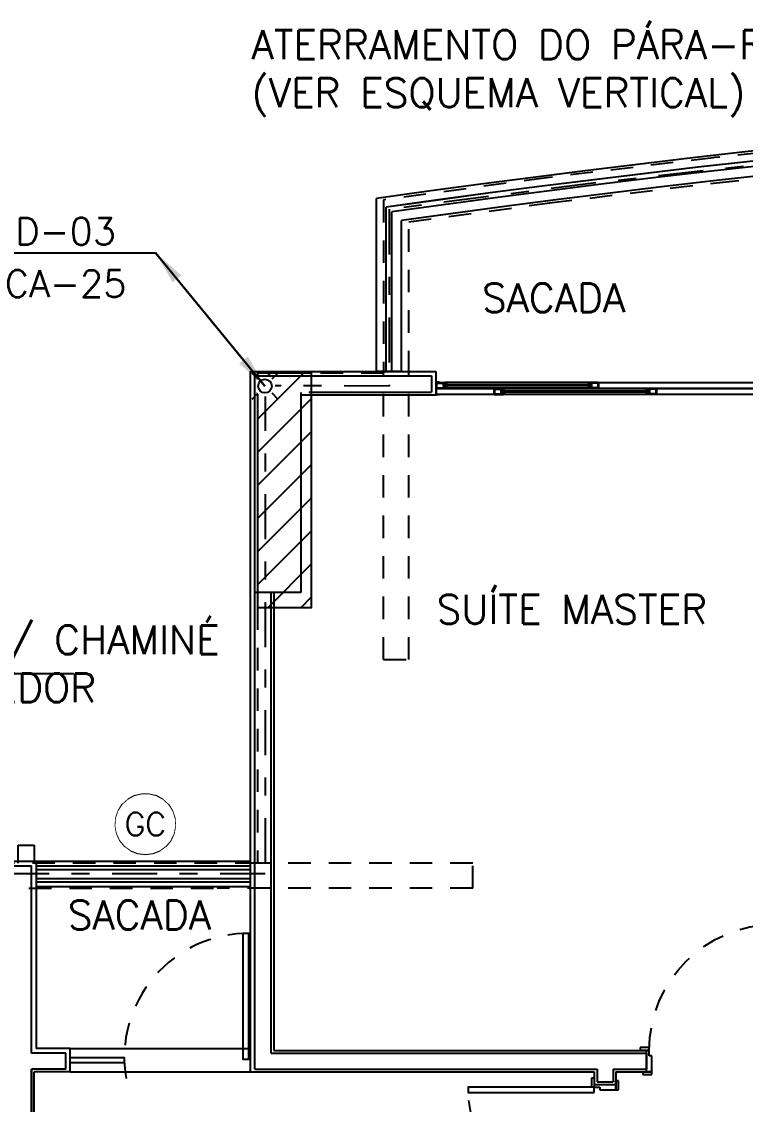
# Model space of a CAD drawing. Header units: millimetres. Extents: x 188.6 to 263.2, y 40.1 to 120.1.
# Drawn here: x 218.01 to 222.03, y 75.5 to 81.51 of the extents above; entities that cross this region are included whole.
import ezdxf
from ezdxf.enums import TextEntityAlignment as Align

# ---------------------------------------------------------------- set-up
doc = ezdxf.new("R2010")
doc.units = ezdxf.units.MM
doc.set_wipeout_variables(frame=1)
for name, pattern in [('ACAD_ISO14W100', [24, 12, -3, 0, -3, 0, -3, 0, -3]), ('DASHDOT2', [0.5, 0.25, -0.125, 0, -0.125]), ('HIDDEN2', [0.1875, 0.125, -0.0625]), ('XREF-TIPO$0$HIDDEN2', [0.1875, 0.125, -0.0625])]:
    doc.linetypes.add(name, pattern=pattern)
for name, color, linetype in [('ARQ', 8, 'Continuous'), ('ARQ-TXT', 8, 'Continuous'), ('DET-TXT', 7, 'Continuous'), ('ESTR-PILARES', 11, 'Continuous'), ('ESTR-VIGAS', 11, 'HIDDEN2'), ('ESTRUTURA', 7, 'Continuous'), ('HID-TE-AF', 7, 'Continuous'), ('INC-TEXTO', 7, 'Continuous'), ('NORMO-AF', 2, 'Continuous'), ('SPDA-COL', 7, 'Continuous'), ('SPDA-D', 164, 'Continuous'), ('SPDA-MALHA', 162, 'ACAD_ISO14W100'), ('SPDA-TXT', 7, 'Continuous')]:
    doc.layers.add(name, color=color, linetype=linetype)
doc.styles.add('60-50', font='romans.shx', dxfattribs={"height": 0.08})
doc.styles.add('60-75', font='romans.shx', dxfattribs={"height": 0.12})
doc.styles.add('ROMANS', font='ROMANS.SHX', dxfattribs={"height": 0.15})
doc.dimstyles.new('BOLAS75', dxfattribs={"dimtxt": 0.12, "dimasz": 0.075, "dimexe": 0.18, "dimexo": 0.06, "dimgap": 0.08, "dimtad": 0, "dimzin": 4, "dimdsep": 46, "dimtxsty": '60-75', "dimblk": 'ORIGIN', "dimcen": 0.09, "dimse1": 1, "dimse2": 1, "dimclrd": 244, "dimclrt": 7, "dimadec": 0, "dimazin": 0, "dimtfac": 1.8, "dimtix": 1, "dimtmove": 2, "dimatfit": 3, "dimldrblk": 'ORIGIN', "dimfxl": 0.18, "dimtvp": 2, "dimtolj": 1, "dimtzin": 4, "dimarcsym": 0})
doc.dimstyles.new('IND75', dxfattribs={"dimtxt": 0.15, "dimasz": 0.1875, "dimexe": 0.15, "dimexo": 0, "dimgap": 0.1, "dimtad": 1, "dimzin": 10, "dimdsep": 46, "dimtxsty": '60-75', "dimcen": 0, "dimclrd": 256, "dimclre": 1, "dimclrt": 256, "dimadec": 0, "dimazin": 0, "dimtfac": 1, "dimtix": 1, "dimtmove": 2, "dimatfit": 3, "dimfxl": 0.15, "dimtolj": 1, "dimtzin": 6, "dimarcsym": 0})
doc.dimstyles.new('SETAS50', dxfattribs={"dimtxt": 0.08, "dimasz": 0.1, "dimexe": 0.15, "dimexo": 0, "dimgap": 0.1, "dimtad": 1, "dimzin": 10, "dimdsep": 46, "dimtxsty": '60-50', "dimblk1": 'OPEN', "dimblk2": 'OPEN', "dimsah": 1, "dimcen": 0, "dimclrd": 244, "dimclre": 8, "dimclrt": 2, "dimadec": 0, "dimazin": 0, "dimtfac": 1, "dimtix": 1, "dimtmove": 2, "dimatfit": 3, "dimldrblk": 'OPEN', "dimfxl": 0.15, "dimtolj": 1, "dimtzin": 6, "dimarcsym": 0})

# ---------------------------------------------------------------- blocks, each defined once
blk = doc.blocks.new('_Origin')
at = {"layer": 'NORMO-AF', "color": 0, "lineweight": -2}
blk.add_line((0, 0), (-1, 0), dxfattribs=at)
blk.add_circle((0, 0), 0.5, dxfattribs=at)
blk = doc.blocks.new('INDU')
at = {"color": 7}
blk.add_line((-0.005, 0), (0.005, 0), dxfattribs=at)
at = {"style": 'ROMANS'}
for tag, p in [('TQ-01', (0, 0.001189)), ('100', (0, -0.001718))]:
    blk.add_attdef(tag, text='', height=0.0015, dxfattribs=at).set_placement(p, align=Align.MIDDLE)
blk = doc.blocks.new('cap')
blk.add_wipeout([(0.0003, 0.075), (-0.0036, 0.0749), (-0.0076, 0.0746), (-0.0115, 0.0741), (-0.0153, 0.0734), (-0.0191, 0.0725), (-0.0229, 0.0714), (-0.0266, 0.0701), (-0.0302, 0.0686), (-0.0338, 0.067), (-0.0373, 0.0651), (-0.0406, 0.0631), (-0.0439, 0.0608), (-0.047, 0.0585), (-0.05, 0.0559), (-0.0528, 0.0532), (-0.0555, 0.0504), (-0.0581, 0.0474), (-0.0605, 0.0443), (-0.0627, 0.0411), (-0.0648, 0.0377), (-0.0667, 0.0343), (-0.0684, 0.0308), (-0.0699, 0.0271), (-0.0712, 0.0234), (-0.0724, 0.0197), (-0.0733, 0.0159), (-0.074, 0.012), (-0.0746, 0.0081), (-0.0749, 0.0042), (-0.075, 0.0003), (-0.0749, -0.0036), (-0.0746, -0.0076), (-0.0741, -0.0115), (-0.0734, -0.0153), (-0.0725, -0.0191), (-0.0714, -0.0229), (-0.0701, -0.0266), (-0.0686, -0.0302), (-0.067, -0.0338), (-0.0651, -0.0373), (-0.0631, -0.0406), (-0.0608, -0.0439), (-0.0585, -0.047), (-0.0559, -0.05), (-0.0532, -0.0528), (-0.0504, -0.0555), (-0.0474, -0.0581), (-0.0443, -0.0605), (-0.0411, -0.0627), (-0.0377, -0.0648), (-0.0343, -0.0667), (-0.0308, -0.0684), (-0.0271, -0.0699), (-0.0234, -0.0712), (-0.0197, -0.0724), (-0.0159, -0.0733), (-0.012, -0.074), (-0.0081, -0.0746), (-0.0042, -0.0749), (-0.0003, -0.075), (0.0036, -0.0749), (0.0076, -0.0746), (0.0115, -0.0741), (0.0153, -0.0734), (0.0191, -0.0725), (0.0229, -0.0714), (0.0266, -0.0701), (0.0302, -0.0686), (0.0338, -0.067), (0.0373, -0.0651), (0.0406, -0.0631), (0.0439, -0.0608), (0.047, -0.0585), (0.05, -0.0559), (0.0528, -0.0532), (0.0555, -0.0504), (0.0581, -0.0474), (0.0605, -0.0443), (0.0627, -0.0411), (0.0648, -0.0377), (0.0667, -0.0343), (0.0684, -0.0308), (0.0699, -0.0271), (0.0712, -0.0234), (0.0724, -0.0197), (0.0733, -0.0159), (0.074, -0.012), (0.0746, -0.0081), (0.0749, -0.0042), (0.075, -0.0003), (0.0749, 0.0036), (0.0746, 0.0076), (0.0741, 0.0115), (0.0734, 0.0153), (0.0725, 0.0191), (0.0714, 0.0229), (0.0701, 0.0266), (0.0686, 0.0302), (0.067, 0.0338), (0.0651, 0.0373), (0.0631, 0.0406), (0.0608, 0.0439), (0.0585, 0.047), (0.0559, 0.05), (0.0532, 0.0528), (0.0504, 0.0555), (0.0474, 0.0581), (0.0443, 0.0605), (0.0411, 0.0627), (0.0377, 0.0648), (0.0343, 0.0667), (0.0308, 0.0684), (0.0271, 0.0699), (0.0234, 0.0712), (0.0197, 0.0724), (0.0159, 0.0733), (0.012, 0.074), (0.0081, 0.0746), (0.0042, 0.0749)])
for p, q in [((-0.053, 0.053), (-0.0955, 0.0955)), ((0.053, 0.053), (0.0955, 0.0955)), ((-0.0955, -0.0955), (-0.053, -0.053)), ((0.0955, -0.0955), (0.053, -0.053))]:
    blk.add_line(p, q)
blk.add_circle((0, 0), 0.0504)
blk = doc.blocks.new('varanda pav tipo')
at = {"color": 0, "linetype": 'Continuous'}
for p, q in [((12.53, -1.665), (12.53, -0.705)), ((12.585, -1.665), (12.585, -0.7527)), ((12.615, -1.665), (12.615, -0.7788)), ((12.67, -1.665), (12.67, -0.8266)), ((12.67, -1.665), (12.53, -1.665))]:
    blk.add_line(p, q, dxfattribs=at)
for radius, start, end in [(66.1415, 81.899467, 98.100485), (66.0865, 81.940842, 98.059109), (66.0565, 81.963438, 98.036513), (66.0015, 82.004914, 97.995038)]:
    blk.add_arc((21.85, -66.1865), radius, start, end, dxfattribs=at)
blk = doc.blocks.new('XREF-TIPO$0$PORTA 70')
at = {"color": 0}
for p, q in [((36.2665, 23.8835), (36.2815, 23.8835)), ((36.2665, 23.8335), (36.2665, 23.8835)), ((36.2815, 23.8335), (36.2815, 23.8835)), ((36.2815, 23.8335), (36.2665, 23.8335)), ((36.2815, 23.8485), (36.2815, 23.8335)), ((36.4015, 23.8485), (36.2815, 23.8485)), ((36.3115, 23.8335), (36.2815, 23.8335)), ((36.3115, 23.8185), (36.3115, 23.8335)), ((36.4015, 23.8185), (36.3115, 23.8185)), ((36.4015, 23.8685), (36.4165, 23.8685)), ((36.4015, 23.8685), (36.4015, 23.8185)), ((36.4015, 23.8185), (36.4015, 23.8485)), ((36.4165, 23.8185), (36.4015, 23.8185)), ((36.4165, 23.8685), (36.4165, 23.8185)), ((36.2665, 23.0835), (36.2665, 23.1335)), ((36.2815, 23.1335), (36.3115, 23.1335)), ((36.2815, 23.0835), (36.2815, 23.1335)), ((36.2815, 23.1185), (36.4015, 23.1185)), ((36.3115, 23.1485), (36.4015, 23.1485)), ((36.3115, 23.1335), (36.3115, 23.1485)), ((36.4015, 23.1485), (36.4165, 23.1485)), ((36.4015, 23.1185), (36.4015, 23.1485)), ((36.4015, 23.1485), (36.4015, 23.0985)), ((36.4165, 23.0985), (36.4015, 23.0985)), ((36.4165, 23.1485), (36.4165, 23.0985)), ((36.2815, 23.0835), (36.2665, 23.0835))]:
    blk.add_line(p, q, dxfattribs=at)
blk.add_lwpolyline([(36.2815, 23.1635), (36.2815, 23.1335), (35.5815, 23.1335), (35.5815, 23.1635)], close=True, dxfattribs=at)
at = {"color": 0, "linetype": 'XREF-TIPO$0$HIDDEN2'}
blk.add_arc((36.2815, 23.1335), 0.7, 90, 180, dxfattribs=at)
blk = doc.blocks.new('XREF-TIPO$0$A$C491F7D64-flat-1')
for p, q in [((-0.057, 0.03), (-0.005, 0.03)), ((-0.057, 0.03), (-0.057, 0)), ((-0.055, 0.028), (-0.019, 0.028)), ((-0.055, 0.002), (-0.055, 0.028)), ((-0.055, 0.002), (-0.007, 0.002)), ((-0.019, 0.028), (-0.019, 0.008)), ((-0.007, 0.008), (-0.019, 0.008)), ((-0.017, 0.03), (-0.017, 0.02)), ((-0.005, 0.02), (-0.017, 0.02)), ((-0.017, 0.02), (-0.017, 0.01)), ((-0.005, 0.01), (-0.017, 0.01)), ((-0.005, 0.0195), (-0.0165, 0.0195)), ((0, 0.0185), (-0.0165, 0.0185)), ((0, 0.0115), (-0.0165, 0.0115)), ((-0.005, 0.0105), (-0.0165, 0.0105)), ((-0.015, 0.028), (-0.015, 0.022)), ((-0.015, 0.028), (-0.007, 0.028)), ((-0.007, 0.022), (-0.015, 0.022)), ((-0.007, 0.028), (-0.007, 0.022)), ((-0.007, 0.008), (-0.007, 0.002)), ((-0.005, 0.03), (-0.005, 0.02)), ((-0.005, 0.01), (-0.005, 0)), ((-0.0045, 0.02), (-0.0045, 0.025)), ((-0.0045, 0.01), (-0.0045, 0.005)), ((0, 0.02), (0, 0.0185)), ((0, 0.01), (0, 0.0115)), ((-0.057, 0), (-0.005, 0)), ((-0.055, 0), (-0.055, 0))]:
    blk.add_line(p, q)
for centre, radius, start, end in [((-0.0165, 0.019), 0.0005, 90, 270), ((-0.0165, 0.011), 0.0005, 90, 270), ((-0.005, 0.02), 0.0005, 270, 0), ((-0.005, 0.01), 0.0005, 0, 90), ((-0.005, 0.02), 0.005, 0, 84.26083), ((-0.005, 0.01), 0.005, 275.73917, 0)]:
    blk.add_arc(centre, radius, start, end)
blk = doc.blocks.new('XREF-TIPO$0$A$C70231090-flat-1')
for p, q in [((-0.055, 0.02), (-0.055, 0.0185)), ((-0.055, 0.0185), (-0.0385, 0.0185)), ((-0.055, 0.0115), (-0.0385, 0.0115)), ((-0.055, 0.01), (-0.055, 0.0115)), ((-0.0505, 0.02), (-0.0505, 0.025)), ((-0.0505, 0.01), (-0.0505, 0.005)), ((0, 0.03), (-0.05, 0.03)), ((-0.05, 0.03), (-0.05, 0.02)), ((-0.05, 0.02), (-0.038, 0.02)), ((-0.05, 0.0195), (-0.0385, 0.0195)), ((-0.05, 0.0105), (-0.0385, 0.0105)), ((-0.05, 0.01), (-0.05, 0)), ((-0.05, 0.01), (-0.038, 0.01)), ((-0.04, 0.028), (-0.048, 0.028)), ((-0.048, 0.028), (-0.048, 0.022)), ((-0.048, 0.022), (-0.04, 0.022)), ((-0.048, 0.008), (-0.036, 0.008)), ((-0.048, 0.008), (-0.048, 0.002)), ((-0.002, 0.002), (-0.048, 0.002)), ((-0.04, 0.028), (-0.04, 0.022)), ((-0.038, 0.03), (-0.038, 0.02)), ((-0.038, 0.02), (-0.038, 0.01)), ((-0.002, 0.028), (-0.036, 0.028)), ((-0.036, 0.028), (-0.036, 0.008)), ((-0.002, 0.019), (-0.002, 0.028)), ((-0.002, 0.002), (-0.002, 0.019)), ((-0.002, 0.019), (-0.002, 0.019)), ((0, 0.017), (0, 0.03)), ((0, 0.002), (0, 0.017)), ((0, 0.017), (0, 0.017)), ((0, 0), (0, 0.002)), ((0, 0.002), (0, 0.002)), ((0, 0), (-0.05, 0))]:
    blk.add_line(p, q)
for centre, radius, start, end in [((-0.05, 0.02), 0.005, 95.73917, 180), ((-0.05, 0.01), 0.005, 180, 264.26083), ((-0.05, 0.02), 0.0005, 180, 270), ((-0.05, 0.01), 0.0005, 90, 180), ((-0.0385, 0.019), 0.0005, 270, 90), ((-0.0385, 0.011), 0.0005, 270, 90)]:
    blk.add_arc(centre, radius, start, end)
blk = doc.blocks.new('XREF-TIPO$0$A$C491F7D64-flat-2')
for p, q in [((-0.057, 0.03), (-0.005, 0.03)), ((-0.057, 0.03), (-0.057, 0)), ((-0.055, 0.028), (-0.019, 0.028)), ((-0.055, 0.002), (-0.055, 0.028)), ((-0.055, 0.002), (-0.007, 0.002)), ((-0.019, 0.028), (-0.019, 0.008)), ((-0.007, 0.008), (-0.019, 0.008)), ((-0.017, 0.03), (-0.017, 0.02)), ((-0.005, 0.02), (-0.017, 0.02)), ((-0.017, 0.02), (-0.017, 0.01)), ((-0.005, 0.01), (-0.017, 0.01)), ((-0.005, 0.0195), (-0.0165, 0.0195)), ((0, 0.0185), (-0.0165, 0.0185)), ((0, 0.0115), (-0.0165, 0.0115)), ((-0.005, 0.0105), (-0.0165, 0.0105)), ((-0.015, 0.028), (-0.015, 0.022)), ((-0.015, 0.028), (-0.007, 0.028)), ((-0.007, 0.022), (-0.015, 0.022)), ((-0.007, 0.028), (-0.007, 0.022)), ((-0.007, 0.008), (-0.007, 0.002)), ((-0.005, 0.03), (-0.005, 0.02)), ((-0.005, 0.01), (-0.005, 0)), ((-0.0045, 0.02), (-0.0045, 0.025)), ((-0.0045, 0.01), (-0.0045, 0.005)), ((0, 0.02), (0, 0.0185)), ((0, 0.01), (0, 0.0115)), ((-0.057, 0), (-0.005, 0)), ((-0.055, 0), (-0.055, 0))]:
    blk.add_line(p, q)
for centre, radius, start, end in [((-0.0165, 0.019), 0.0005, 90, 270), ((-0.0165, 0.011), 0.0005, 90, 270), ((-0.005, 0.02), 0.0005, 270, 0), ((-0.005, 0.01), 0.0005, 0, 90), ((-0.005, 0.02), 0.005, 0, 84.26083), ((-0.005, 0.01), 0.005, 275.73917, 0)]:
    blk.add_arc(centre, radius, start, end)
blk = doc.blocks.new('XREF-TIPO$0$A$C491F7D64-flat-3')
for p, q in [((0, 0.02), (0, 0.0185)), ((0, 0.0185), (0.0165, 0.0185)), ((0, 0.01), (0, 0.0115)), ((0, 0.0115), (0.0165, 0.0115)), ((0.0045, 0.02), (0.0045, 0.025)), ((0.0045, 0.01), (0.0045, 0.005)), ((0.057, 0.03), (0.005, 0.03)), ((0.005, 0.03), (0.005, 0.02)), ((0.005, 0.02), (0.017, 0.02)), ((0.005, 0.0195), (0.0165, 0.0195)), ((0.005, 0.0105), (0.0165, 0.0105)), ((0.005, 0.01), (0.017, 0.01)), ((0.005, 0.01), (0.005, 0)), ((0.007, 0.028), (0.007, 0.022)), ((0.015, 0.028), (0.007, 0.028)), ((0.007, 0.022), (0.015, 0.022)), ((0.007, 0.008), (0.007, 0.002)), ((0.007, 0.008), (0.019, 0.008)), ((0.055, 0.002), (0.007, 0.002)), ((0.015, 0.028), (0.015, 0.022)), ((0.017, 0.03), (0.017, 0.02)), ((0.017, 0.02), (0.017, 0.01)), ((0.019, 0.028), (0.019, 0.008)), ((0.055, 0.028), (0.019, 0.028)), ((0.055, 0.002), (0.055, 0.028)), ((0.057, 0.03), (0.057, 0)), ((0.057, 0), (0.005, 0)), ((0.055, 0), (0.055, 0))]:
    blk.add_line(p, q)
for centre, radius, start, end in [((0.005, 0.02), 0.005, 95.73917, 180), ((0.005, 0.01), 0.005, 180, 264.26083), ((0.005, 0.02), 0.0005, 180, 270), ((0.005, 0.01), 0.0005, 90, 180), ((0.0165, 0.019), 0.0005, 270, 90), ((0.0165, 0.011), 0.0005, 270, 90)]:
    blk.add_arc(centre, radius, start, end)
blk = doc.blocks.new('XREF-TIPO$0$A$C6916644B-flat-1')
at = {"color": 0}
for p, q in [((0.02, 0.071), (0, 0.071)), ((0, 0.071), (0, 0)), ((0.002, 0.069), (0.002, 0.002)), ((0.002, 0.069), (0.02, 0.069)), ((0.8968, 0.068), (0.002, 0.068)), ((0.02, 0.071), (0.02, 0.069)), ((0.8988, 0.068), (1.7498, 0.068)), ((1.78, 0.071), (1.78, 0.069)), ((1.78, 0.071), (1.8, 0.071)), ((1.798, 0.069), (1.78, 0.069)), ((1.798, 0.069), (1.798, 0.002)), ((1.8, 0.071), (1.8, 0)), ((0.8968, 0.038), (0.002, 0.038)), ((0.002, 0.033), (1.798, 0.033)), ((0.002, 0.003), (1.798, 0.003)), ((0.002, 0.002), (0.02, 0.002)), ((0.02, 0), (0.02, 0.002)), ((0.6152, 0.021), (1.4372, 0.021)), ((0.6152, 0.015), (1.4372, 0.015)), ((0.6272, 0.033), (1.4252, 0.033)), ((0.6272, 0.003), (1.4252, 0.003)), ((0.8968, 0.038), (1.7498, 0.038)), ((0.9368, 0.056), (1.7568, 0.056)), ((0.9368, 0.05), (1.7568, 0.05)), ((1.78, 0), (1.78, 0.002)), ((1.7978, 0.002), (1.78, 0.002)), ((0.02, 0), (0, 0)), ((1.78, 0), (1.7998, 0))]:
    blk.add_line(p, q, dxfattribs=at)
for name, p in [('XREF-TIPO$0$A$C491F7D64-flat-1', (0.9538, 0.038)), ('XREF-TIPO$0$A$C491F7D64-flat-3', (1.7398, 0.038)), ('XREF-TIPO$0$A$C491F7D64-flat-2', (0.6322, 0.003)), ('XREF-TIPO$0$A$C70231090-flat-1', (1.4752, 0.003))]:
    blk.add_blockref(name, p, dxfattribs=at)
blk = doc.blocks.new('ESTR-TP-29.09.2016')
at = {"layer": 'ESTR-PILARES'}
for p, q in [((13.37, 19.7898), (13.6255, 20.0452)), ((13.37, 19.9736), (13.4416, 20.0452)), ((13.37, 19.6059), (13.67, 19.9059)), ((13.37, 19.4221), (13.67, 19.7221)), ((13.37, 19.2382), (13.67, 19.5382)), ((13.52, 19.3952), (13.52, 19.3952)), ((13.37, 19.0544), (13.67, 19.3544)), ((13.37, 18.8705), (13.67, 19.1705)), ((13.4285, 18.7452), (13.67, 18.9867)), ((13.6124, 18.7452), (13.67, 18.8028))]:
    blk.add_line(p, q, dxfattribs=at)
blk.add_lwpolyline([(13.37, 18.7452), (13.67, 18.7452), (13.67, 20.0452), (13.37, 20.0452), (13.37, 18.7452)], dxfattribs=at)
at = {"layer": 'ESTR-VIGAS'}
for p, q in [((14.07, 18.4552), (14.21, 18.4552)), ((14.565, 17.1852), (14.565, 17.3252))]:
    blk.add_line(p, q, dxfattribs=at)
for points in [[(16.8318, 21.3414), (15.9033, 21.2426)], [(15.9023, 21.2424), (14.9753, 21.1305)], [(15.9033, 21.2426), (15.9023, 21.2424)], [(15.9181, 21.1033), (16.8466, 21.2022)], [(14.9743, 21.1304), (14.07, 21.0082)], [(14.9753, 21.1305), (14.9743, 21.1304)], [(14.9921, 20.9915), (15.9191, 21.1035)], [(15.9181, 21.1033), (15.9191, 21.1035)], [(14.07, 21.0082), (14.07, 20.0452)], [(14.21, 20.8858), (14.9931, 20.9916)], [(14.21, 20.0452), (14.21, 20.8858)], [(14.07, 20.0452), (13.67, 20.0452)], [(14.07, 18.4552), (14.07, 20.0452)], [(14.21, 18.4552), (14.21, 20.0452)], [(13.37, 18.7452), (13.37, 17.3252)], [(12.04, 17.3252), (12.04, 17.4252), (12.13, 17.4252), (12.13, 17.3252)], [(13.37, 17.3252), (10.32, 17.3252)], [(14.565, 17.3252), (13.37, 17.3252)], [(11.2, 17.1852), (13.145, 17.1852)], [(14.565, 17.1852), (13.145, 17.1852)]]:
    blk.add_lwpolyline(points, dxfattribs=at)
blk = doc.blocks.new('_OPEN')
at = {"color": 0, "linetype": 'ByBlock'}
for p, q in [((-1, 0.167), (0, 0)), ((0, 0), (-1, -0.167)), ((0, 0), (-1, 0))]:
    blk.add_line(p, q, dxfattribs=at)
blk = doc.blocks.new('INC-OBJETO')
at = {"color": 0}
blk.add_lwpolyline([(0, 0.002084), (-0.000518, 0.002019), (-0.001004, 0.001827), (-0.001427, 0.001519), (-0.00176, 0.001117), (-0.001982, 0.000644), (-0.00208, 0.000131), (-0.002047, -0.000391), (-0.001886, -0.000887), (-0.001606, -0.001329), (-0.001225, -0.001686), (-0.000767, -0.001938), (-0.000261, -0.002068), (0.000261, -0.002068), (0.000767, -0.001938), (0.001225, -0.001686), (0.001606, -0.001329), (0.001886, -0.000887), (0.002047, -0.000391), (0.00208, 0.000131), (0.001982, 0.000644), (0.00176, 0.001117), (0.001427, 0.001519), (0.001004, 0.001827), (0.000518, 0.002019)], close=True, dxfattribs=at)
blk.add_wipeout([(0, 0.002084), (-0.000518, 0.002019), (-0.001004, 0.001827), (-0.001427, 0.001519), (-0.00176, 0.001117), (-0.001982, 0.000644), (-0.00208, 0.000131), (-0.002047, -0.000391), (-0.001886, -0.000887), (-0.001606, -0.001329), (-0.001225, -0.001686), (-0.000767, -0.001938), (-0.000261, -0.002068), (0.000261, -0.002068), (0.000767, -0.001938), (0.001225, -0.001686), (0.001606, -0.001329), (0.001886, -0.000887), (0.002047, -0.000391), (0.00208, 0.000131), (0.001982, 0.000644), (0.00176, 0.001117), (0.001427, 0.001519), (0.001004, 0.001827), (0.000518, 0.002019)], dxfattribs=at)
at = {"color": 0, "style": 'ROMANS', "width": 1.285725}
blk.add_attdef('OBJETO', text='', height=0.0016, dxfattribs=at).set_placement((-0.001786, -0.00083), (0.001643, -0.00083), align=Align.FIT)

msp = doc.modelspace()

# ---------------------------------------------------------------- linework, layer by layer
at = {"layer": 'ARQ'}
for p, q in [((220.3132, 79.5696), (220.3132, 79.4396)), ((220.3132, 79.5696), (220.3132, 79.4396)), ((220.2882, 79.5446), (220.2882, 79.4546)), ((220.2882, 79.5446), (220.2882, 79.4546)), ((219.5635, 79.4527), (219.5635, 78.3426)), ((219.5635, 79.4396), (220.3132, 79.4396)), ((219.5635, 79.4396), (220.3132, 79.4396)), ((219.6085, 79.4546), (220.2882, 79.4546)), ((219.6085, 79.4546), (220.2882, 79.4546)), ((219.5635, 78.3426), (219.3064, 78.3426)), ((219.3982, 75.7846), (219.3982, 78.3426)), ((219.3982, 75.7846), (219.3982, 78.3426)), ((219.4132, 78.3426), (219.4132, 75.7996)), ((219.4132, 78.3426), (219.4132, 75.7996)), ((217.7032, 76.8495), (218.0932, 76.8495)), ((217.7032, 76.8495), (218.0932, 76.8495)), ((218.0232, 76.8495), (218.0932, 76.8495)), ((218.0232, 76.8495), (218.0932, 76.8495)), ((218.0932, 76.8495), (218.0932, 75.8096)), ((218.0932, 76.8495), (219.2832, 76.8495)), ((218.0932, 76.8495), (218.0932, 75.8096)), ((218.0932, 76.8495), (218.0932, 75.8096)), ((218.0932, 76.8495), (219.2832, 76.8495)), ((218.0932, 76.8495), (218.0932, 75.8096)), ((217.7282, 76.8246), (218.0681, 76.8246)), ((217.7282, 76.8246), (218.0681, 76.8246)), ((218.0681, 75.7846), (218.0681, 76.8246)), ((218.0681, 75.7846), (218.0681, 76.8246)), ((218.0932, 76.8245), (219.2832, 76.8245)), ((218.0932, 76.8245), (219.2832, 76.8245)), ((218.0932, 76.804), (219.2832, 76.804)), ((218.0932, 76.804), (219.2832, 76.804)), ((218.0932, 76.754), (219.2832, 76.754)), ((218.0932, 76.754), (219.2832, 76.754)), ((218.0932, 76.7345), (219.2832, 76.7345)), ((218.0932, 76.7345), (219.2832, 76.7345)), ((218.0932, 76.7096), (219.2832, 76.7096)), ((218.0932, 76.7096), (219.2832, 76.7096)), ((218.2582, 75.7846), (218.0681, 75.7846)), ((218.2582, 75.7846), (218.0681, 75.7846)), ((218.2832, 75.8096), (218.0932, 75.8096)), ((218.2832, 75.8096), (218.0932, 75.8096)), ((218.2582, 75.6946), (218.2582, 75.7846)), ((218.2582, 75.6946), (218.2582, 75.7846)), ((218.2832, 75.6796), (218.2832, 75.8096)), ((218.2832, 75.8096), (219.2832, 75.8096)), ((218.2832, 75.6796), (218.2832, 75.8096)), ((218.2832, 75.8096), (219.2832, 75.8096)), ((219.3982, 75.7846), (221.4832, 75.7846)), ((219.3982, 75.7846), (221.4832, 75.7846)), ((219.4132, 75.7996), (221.4832, 75.7996)), ((219.4132, 75.7996), (221.4832, 75.7996)), ((221.4832, 75.7846), (221.4832, 75.6946)), ((221.4832, 75.7846), (221.4832, 75.6946)), ((218.0682, 73.4747), (218.0681, 75.6946)), ((218.2582, 75.6946), (218.0681, 75.6946)), ((218.0682, 73.4747), (218.0681, 75.6946)), ((218.2582, 75.6946), (218.0681, 75.6946)), ((218.0682, 75.6946), (218.0682, 72.1246)), ((218.0682, 75.6946), (218.0682, 72.1246)), ((218.0832, 72.1396), (218.0832, 75.6796)), ((218.2832, 75.6796), (218.0832, 75.6796)), ((218.0832, 72.1396), (218.0832, 75.6796)), ((218.2832, 75.6796), (218.0832, 75.6796)), ((218.2832, 75.6796), (219.2832, 75.6796)), ((218.2832, 75.6796), (219.2832, 75.6796)), ((219.2832, 75.6796), (221.1932, 75.6796)), ((219.2832, 75.6796), (221.1932, 75.6796)), ((219.3082, 75.6946), (221.2082, 75.6946)), ((219.3082, 75.6946), (221.2082, 75.6946)), ((221.1932, 75.6796), (221.1932, 75.6096)), ((221.1932, 75.6796), (221.1932, 75.6096)), ((221.2082, 75.6946), (221.2082, 75.6246)), ((221.2082, 75.6946), (221.2082, 75.6246)), ((221.2982, 75.6946), (221.4832, 75.6946)), ((221.2982, 75.6946), (221.2982, 75.6246)), ((221.2982, 75.6946), (221.4832, 75.6946)), ((221.2982, 75.6946), (221.2982, 75.6246)), ((221.3132, 75.6796), (221.4832, 75.6796)), ((221.3132, 75.6796), (221.3132, 75.6096)), ((221.3132, 75.6796), (221.4832, 75.6796)), ((221.3132, 75.6796), (221.3132, 75.6096)), ((221.1932, 75.6096), (221.3132, 75.6096)), ((221.1932, 75.6096), (221.3132, 75.6096)), ((221.2082, 75.6246), (221.2982, 75.6246)), ((221.2082, 75.6246), (221.2982, 75.6246))]:
    msp.add_line(p, q, dxfattribs=at)
for points in [[(219.2732, 76.4494), (219.2732, 75.7494), (219.2432, 75.7494), (219.2432, 76.4494)], [(219.2732, 76.4494), (219.2732, 75.7494), (219.2432, 75.7494), (219.2432, 76.4494)], [(218.2832, 75.7596), (218.5832, 75.7596), (218.5832, 75.7296), (218.2832, 75.7296)], [(218.2832, 75.7596), (218.5832, 75.7596), (218.5832, 75.7296), (218.2832, 75.7296)]]:
    msp.add_lwpolyline(points, close=True, dxfattribs=at)
at = {"layer": 'ARQ', "linetype": 'XREF-TIPO$0$HIDDEN2'}
msp.add_arc((219.2732, 75.7596), 0.69, 89.1696, 189.68256, dxfattribs=at)
msp.add_arc((219.2732, 75.7596), 0.69, 89.1696, 189.68256, dxfattribs=at)
at = {"layer": 'SPDA-MALHA', "linetype": 'DASHDOT2'}
for p, q in [((220.054, 80.4701), (220.054, 79.4889)), ((220.054, 79.4889), (219.3655, 79.4891)), ((219.3655, 79.4891), (219.3655, 76.7804)), ((219.3655, 76.7804), (216.203, 76.7804))]:
    msp.add_line(p, q, dxfattribs=at)
msp.add_arc((229.3076, 12.8362), 68.264, 82.215365, 97.790824, dxfattribs=at)

# ---------------------------------------------------------------- block references
at = {"layer": 'ARQ', "linetype": 'HIDDEN2'}
for p in [(207.4529, 81.2344), (207.4532, 81.2345)]:
    msp.add_blockref('varanda pav tipo', p, dxfattribs=at)
at = {"layer": 'ARQ', "xscale": -1}
msp.add_blockref('XREF-TIPO$0$A$C6916644B-flat-1', (222.1132, 79.4396), dxfattribs=at)
msp.add_blockref('XREF-TIPO$0$A$C6916644B-flat-1', (222.1132, 79.4396), dxfattribs=at)
for p, rotation in [((245.3317, 112.0811), 90), ((245.3317, 112.0811), 90), ((184.9117, 98.7281), 180), ((184.9117, 98.7281), 180)]:
    msp.add_blockref('XREF-TIPO$0$PORTA 70', p, dxfattribs=dict(at, rotation=rotation))
at = {"layer": 'ESTRUTURA'}
msp.add_blockref('ESTR-TP-29.09.2016', (205.9531, 59.5144), dxfattribs=at)
at = {"layer": 'SPDA-COL'}
ref = msp.add_blockref('INDU', (218.257, 80.229), dxfattribs=dict(at, xscale=100, yscale=100, zscale=100))
ref.add_attrib('100', 'CA-25', dxfattribs={"layer": '0', "height": 0.15, "style": 'ROMANS'}).set_placement((218.257, 80.0573, 0.9), align=Align.MIDDLE)
ref.add_attrib('TQ-01', 'D-03', dxfattribs={"layer": '0', "height": 0.15, "style": 'ROMANS'}).set_placement((218.257, 80.3479, 0.9), align=Align.MIDDLE)

# ---------------------------------------------------------------- texts
at = {"layer": 'ARQ-TXT', "style": '60-75'}
for s, p in [('SACADA', (220.5695, 79.8984)), ('SUÍTE MASTER', (220.3178, 78.1687)), ('SACADA', (218.2692, 76.4713))]:
    msp.add_text(s, height=0.16, dxfattribs=at).set_placement(p)
at = {"layer": 'HID-TE-AF', "insert": (216.7742, 78.1595), "char_height": 0.16, "width": 2.477409, "attachment_point": 1, "style": '60-75'}
msp.add_mtext('DIFUSOR P/ CHAMINÉ\\PDE AQUECEDOR', dxfattribs=at)
at = {"layer": 'SPDA-TXT', "insert": (219.2899, 81.9979), "char_height": 0.16, "width": 3.9833, "attachment_point": 1, "style": '60-50'}
msp.add_mtext('PROJEÇÃO DA ESTRUTURA INTERLIGADA PARA\\PATERRAMENTO DO PÁRA-RAIO\\P(VER ESQUEMA VERTICAL)', dxfattribs=at)

# ---------------------------------------------------------------- leaders
at = {"layer": 'DET-TXT'}
msp.add_leader([(216.3402, 77.2019), (216.6854, 77.8917), (218.3008, 77.8917)], dimstyle='SETAS50', dxfattribs=at)
at = {"layer": 'SPDA-TXT'}
msp.add_leader([(222.9853, 80.8084), (222.9853, 81.7545), (219.234, 81.7545)], dimstyle='BOLAS75', override={"dimgap": 0.04}, dxfattribs=at)

# ---------------------------------------------------------------- next in the draw order: block references
at = {"layer": 'INC-TEXTO'}
ref = msp.add_blockref('INC-OBJETO', (218.6999, 77.0558), dxfattribs=dict(at, xscale=80, yscale=80, zscale=80, rotation=180))
ref.add_attrib('OBJETO', 'GC', dxfattribs={"layer": '0', "height": 0.128, "style": 'ROMANS'}).set_placement((218.6999, 77.0558), align=Align.MIDDLE_CENTER)
at = {"layer": 'SPDA-D', "xscale": 0.75, "yscale": 0.75, "zscale": 0.75}
msp.add_blockref('cap', (219.3643, 79.4883), dxfattribs=at)

# ---------------------------------------------------------------- next in the draw order: linework, layer by layer
at = {"layer": 'ARQ'}
for p, q in [((219.2832, 75.6796), (219.2832, 79.5696)), ((219.2832, 79.5696), (220.3132, 79.5696)), ((219.2832, 75.6796), (219.2832, 79.5696)), ((219.2832, 79.5696), (220.3132, 79.5696)), ((219.3082, 75.6946), (219.3082, 79.5446)), ((219.3082, 79.5446), (220.2882, 79.5446)), ((219.3082, 75.6946), (219.3082, 79.5446)), ((219.3082, 79.5446), (220.2882, 79.5446))]:
    msp.add_line(p, q, dxfattribs=at)

# ---------------------------------------------------------------- next in the draw order: leaders
at = {"layer": 'SPDA-COL'}
for points in [[(218.757, 80.229), (219.3643, 79.4883)], [(219.3643, 79.4883), (218.757, 80.229)]]:
    msp.add_leader(points, dimstyle='IND75', dxfattribs=at)

doc.saveas('drawing.dxf')
